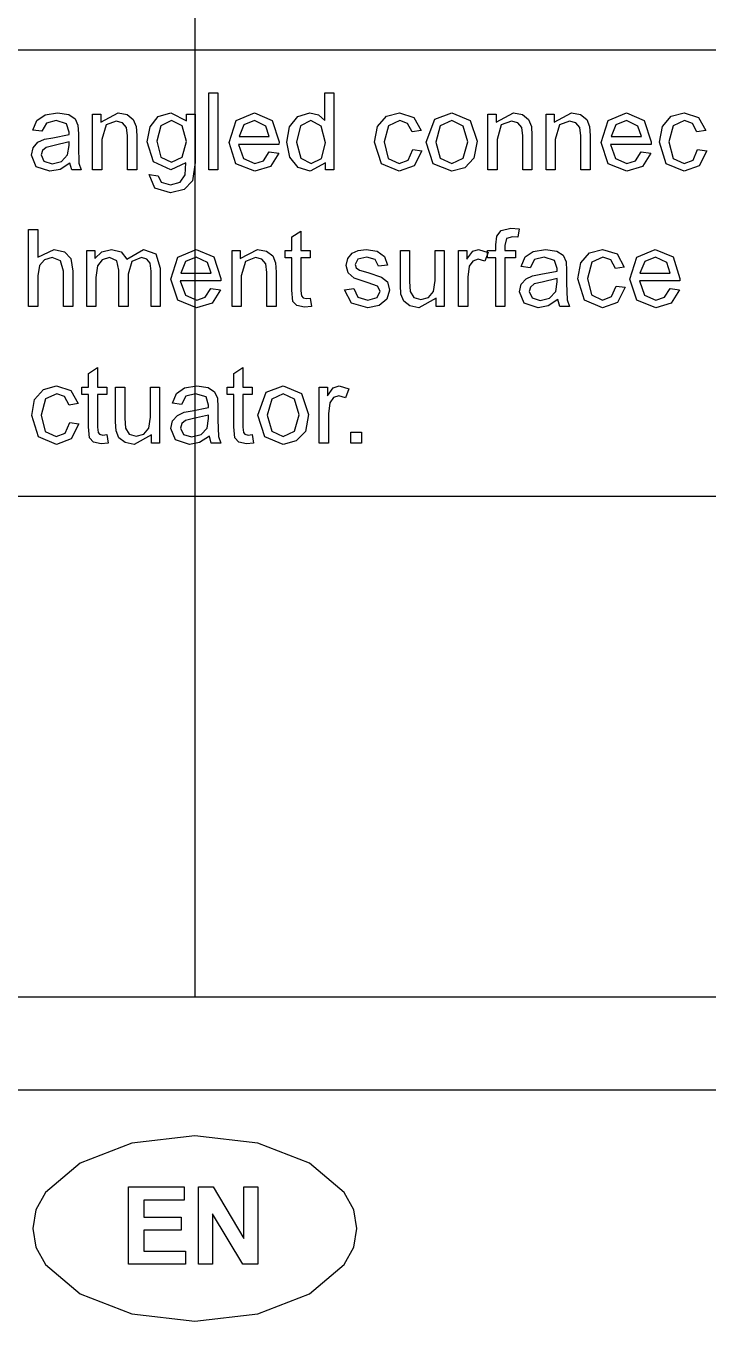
# Model space of a CAD drawing. Extents: x 22 to 299, y 7 to 289.
# Drawn here: x 107.58 to 125.44, y 6.94 to 40.84 of the extents above; entities that cross this region are included whole.
import ezdxf

# ---------------------------------------------------------------- set-up
doc = ezdxf.new("R2010")
doc.units = 0

msp = doc.modelspace()

# ---------------------------------------------------------------- linework, layer by layer
at = {"layer": '1'}
for p, q in [((100.332954, 40.216931), (177.332884, 40.216931)), ((177.332884, 28.522373), (100.332954, 28.522373)), ((21.999879, 15.430113), (201.999757, 15.430113))]:
    msp.add_line(p, q, dxfattribs=at)
at = {"layer": 'Layer 1'}
for p, q in [((112, 276.5), (112, 15.430556)), ((112.36265, 37.07), (112.36265, 39.090202)), ((112.36265, 39.090202), (112.603254, 39.090202)), ((112.603254, 39.090202), (112.603254, 37.07)), ((115.402752, 38.365354), (115.402752, 39.090202)), ((115.402752, 39.090202), (115.64202, 39.090202)), ((115.64202, 39.090202), (115.64202, 37.07)), ((107.761667, 38.11593), (107.867266, 38.366732)), ((107.867266, 38.366732), (108.0798, 38.514182)), ((108.0798, 38.514182), (108.401943, 38.566548)), ((108.367189, 38.36122), (108.115891, 38.299209)), ((108.641212, 38.27716), (108.367189, 38.36122)), ((108.401943, 38.566548), (108.697353, 38.52245)), ((108.697353, 38.52245), (108.864439, 38.410829)), ((108.864439, 38.410829), (108.939294, 38.242709)), ((109.323841, 37.07), (109.323841, 38.533475)), ((109.323841, 38.533475), (109.540386, 38.533475)), ((109.540386, 38.325391), (109.992188, 38.566548)), ((109.540386, 38.533475), (109.540386, 38.325391)), ((109.941394, 38.351574), (109.675392, 38.250977)), ((110.108481, 38.306099), (109.941394, 38.351574)), ((109.992188, 38.566548), (110.227446, 38.518316)), ((110.208733, 38.18621), (110.108481, 38.306099)), ((110.227446, 38.518316), (110.389186, 38.394293)), ((110.389186, 38.394293), (110.464042, 38.211014)), ((110.827205, 38.195856), (111.039739, 38.470085)), ((111.039739, 38.470085), (111.368566, 38.566548)), ((111.385943, 38.36122), (111.113258, 38.226173)), ((111.368566, 38.566548), (111.782941, 38.357086)), ((111.663975, 38.224795), (111.385943, 38.36122)), ((111.782941, 38.357086), (111.782941, 38.533475)), ((111.782941, 38.533475), (112.004832, 38.533475)), ((112.004832, 38.533475), (112.004832, 37.268437)), ((112.895531, 37.789335), (113.079995, 38.362598)), ((113.079995, 38.362598), (113.558531, 38.566548)), ((113.561205, 38.362598), (113.281835, 38.248221)), ((113.558531, 38.566548), (114.023701, 38.366733)), ((113.859287, 38.219283), (113.561205, 38.362598)), ((114.023701, 38.366733), (114.204155, 37.804494)), ((114.48177, 38.197234), (114.694304, 38.471463)), ((114.694304, 38.471463), (115.011101, 38.566548)), ((115.033824, 38.36122), (114.765149, 38.226173)), ((115.011101, 38.566548), (115.239675, 38.510048)), ((115.31052, 38.220661), (115.033824, 38.36122)), ((115.239675, 38.510048), (115.402752, 38.365354)), ((116.7836, 38.211014), (117.014848, 38.476975)), ((117.014848, 38.476975), (117.354368, 38.566548)), ((117.363725, 38.362598), (117.068316, 38.227551)), ((117.354368, 38.566548), (117.732653, 38.44528)), ((117.568239, 38.288184), (117.363725, 38.362598)), ((117.732653, 38.44528), (117.921126, 38.103527)), ((118.060143, 37.801737), (118.279361, 38.403939)), ((118.279361, 38.403939), (118.725817, 38.566548)), ((118.725817, 38.36122), (118.426397, 38.222039)), ((118.725817, 38.566548), (119.204353, 38.36811)), ((119.022563, 38.220661), (118.725817, 38.36122)), ((119.204353, 38.36811), (119.390154, 37.822408)), ((119.671779, 37.07), (119.671779, 38.533475)), ((119.671779, 38.533475), (119.888324, 38.533475)), ((119.888324, 38.325391), (120.340126, 38.566548)), ((119.888324, 38.533475), (119.888324, 38.325391)), ((120.289332, 38.351574), (120.02333, 38.250977)), ((120.456419, 38.306099), (120.289332, 38.351574)), ((120.340126, 38.566548), (120.575384, 38.518316)), ((120.55667, 38.18621), (120.456419, 38.306099)), ((120.575384, 38.518316), (120.737124, 38.394293)), ((120.737124, 38.394293), (120.811979, 38.211014)), ((121.193857, 37.07), (121.193857, 38.533475)), ((121.193857, 38.533475), (121.410401, 38.533475)), ((121.410401, 38.325391), (121.862204, 38.566548)), ((121.410401, 38.533475), (121.410401, 38.325391)), ((121.811409, 38.351574), (121.545407, 38.250977)), ((121.978496, 38.306099), (121.811409, 38.351574)), ((121.862204, 38.566548), (122.097462, 38.518316)), ((122.078748, 38.18621), (121.978496, 38.306099)), ((122.097462, 38.518316), (122.259202, 38.394293)), ((122.259202, 38.394293), (122.334057, 38.211014)), ((122.635732, 37.789335), (122.820196, 38.362598)), ((122.820196, 38.362598), (123.298733, 38.566548)), ((123.301406, 38.362598), (123.022037, 38.248221)), ((123.298733, 38.566548), (123.763902, 38.366733)), ((123.599489, 38.219283), (123.301406, 38.362598)), ((123.763902, 38.366733), (123.944356, 37.804494)), ((124.240685, 38.211014), (124.471933, 38.476975)), ((124.471933, 38.476975), (124.811454, 38.566548)), ((124.82081, 38.362598), (124.525401, 38.227551)), ((124.811454, 38.566548), (125.189738, 38.44528)), ((125.025325, 38.288184), (124.82081, 38.362598)), ((125.189738, 38.44528), (125.378212, 38.103527)), ((107.996925, 38.082857), (107.761667, 38.11593)), ((108.115891, 38.299209), (107.996925, 38.082857)), ((108.278964, 37.913358), (108.708043, 37.998797)), ((108.709383, 38.063564), (108.641212, 38.27716)), ((108.708043, 37.998797), (108.709383, 38.063564)), ((108.939294, 38.242709), (108.951324, 38.013955)), ((108.951324, 38.013955), (108.951324, 37.683226)), ((109.675392, 38.250977), (109.564446, 37.869261)), ((110.236803, 37.960212), (110.208733, 38.18621)), ((110.464042, 38.211014), (110.477408, 37.969858)), ((110.477408, 37.969858), (110.477408, 37.07)), ((110.753687, 37.810006), (110.827205, 38.195856)), ((111.113258, 38.226173), (111.000975, 37.82792)), ((111.780268, 37.819652), (111.663975, 38.224795)), ((113.281835, 38.248221), (113.157523, 37.942297)), ((113.950183, 37.942297), (113.859287, 38.219283)), ((114.410925, 37.800359), (114.48177, 38.197234)), ((114.765149, 38.226173), (114.658214, 37.800359)), ((115.422802, 37.779689), (115.31052, 38.220661)), ((116.707408, 37.796225), (116.7836, 38.211014)), ((117.068316, 38.227551), (116.954697, 37.803115)), ((117.687205, 38.06632), (117.568239, 38.288184)), ((117.921126, 38.103527), (117.687205, 38.06632)), ((118.426397, 38.222039), (118.307431, 37.801737)), ((119.142865, 37.810006), (119.022563, 38.220661)), ((120.02333, 38.250977), (119.912384, 37.869261)), ((120.584741, 37.960212), (120.55667, 38.18621)), ((120.811979, 38.211014), (120.825346, 37.969858)), ((120.825346, 37.969858), (120.825346, 37.07)), ((121.545407, 38.250977), (121.434461, 37.869261)), ((122.106818, 37.960212), (122.078748, 38.18621)), ((122.334057, 38.211014), (122.347423, 37.969858)), ((122.347423, 37.969858), (122.347423, 37.07)), ((123.022037, 38.248221), (122.897724, 37.942297)), ((123.690384, 37.942297), (123.599489, 38.219283)), ((124.164493, 37.796225), (124.240685, 38.211014)), ((124.525401, 38.227551), (124.411782, 37.803115)), ((125.14429, 38.06632), (125.025325, 38.288184)), ((125.378212, 38.103527), (125.14429, 38.06632)), ((107.720225, 37.45585), (107.76701, 37.651531)), ((107.76701, 37.651531), (107.891322, 37.794847)), ((107.891322, 37.794847), (108.065093, 37.876151)), ((108.105192, 37.661178), (108.010287, 37.579874)), ((108.065093, 37.876151), (108.278964, 37.913358)), ((108.315053, 37.710787), (108.105192, 37.661178)), ((108.708041, 37.804494), (108.315053, 37.710787)), ((108.669276, 37.465497), (108.70804, 37.713543)), ((108.70804, 37.713543), (108.708041, 37.804494)), ((108.951324, 37.683226), (108.966028, 37.24501)), ((109.564446, 37.869261), (109.564446, 37.07)), ((110.236803, 37.07), (110.236803, 37.960212)), ((110.91409, 37.28773), (110.753687, 37.810006)), ((111.000975, 37.82792), (111.111921, 37.407619)), ((111.000975, 37.82792), (111.000975, 37.82792)), ((111.667986, 37.406241), (111.780268, 37.819652)), ((113.077321, 37.233987), (112.895531, 37.789335)), ((114.202814, 37.738348), (113.144152, 37.738348)), ((113.144152, 37.738348), (113.276485, 37.369034)), ((113.157523, 37.942297), (113.950183, 37.942297)), ((113.157523, 37.942297), (113.157523, 37.942297)), ((114.204155, 37.804494), (114.202814, 37.738348)), ((114.488453, 37.402107), (114.410925, 37.800359)), ((114.658214, 37.800359), (114.773169, 37.380058)), ((114.658214, 37.800359), (114.658214, 37.800359)), ((115.311857, 37.373168), (115.422802, 37.779689)), ((116.883852, 37.232608), (116.707408, 37.796225)), ((116.954697, 37.803115), (117.064306, 37.374546)), ((118.24327, 37.233986), (118.060143, 37.801737)), ((118.060143, 37.801737), (118.060143, 37.801737)), ((118.307431, 37.801737), (118.426397, 37.380058)), ((118.307431, 37.801737), (118.307431, 37.801737)), ((119.0239, 37.381436), (119.142865, 37.810006)), ((119.390154, 37.822408), (119.307279, 37.377302)), ((119.912384, 37.869261), (119.912384, 37.07)), ((120.584741, 37.07), (120.584741, 37.960212)), ((121.434461, 37.869261), (121.434461, 37.07)), ((122.106818, 37.07), (122.106818, 37.960212)), ((122.817523, 37.233987), (122.635732, 37.789335)), ((123.943015, 37.738348), (122.884354, 37.738348)), ((122.884354, 37.738348), (123.016686, 37.369034)), ((122.897724, 37.942297), (123.690384, 37.942297)), ((122.897724, 37.942297), (122.897724, 37.942297)), ((123.944356, 37.804494), (123.943015, 37.738348)), ((124.340937, 37.232608), (124.164493, 37.796225)), ((124.411782, 37.803115), (124.521391, 37.374546)), ((107.845875, 37.15406), (107.720225, 37.45585)), ((108.010287, 37.579874), (107.976868, 37.46274)), ((107.976868, 37.46274), (108.04905, 37.297376)), ((108.04905, 37.297376), (108.262921, 37.23123)), ((108.262921, 37.23123), (108.510209, 37.293242)), ((108.510209, 37.293242), (108.669276, 37.465497)), ((111.111921, 37.407619), (111.389953, 37.275327)), ((111.389953, 37.275327), (111.667986, 37.406241)), ((113.276485, 37.369034), (113.573231, 37.240877)), ((113.573231, 37.240877), (113.799132, 37.312535)), ((113.799132, 37.312535), (113.947506, 37.541289)), ((113.947506, 37.541289), (113.947509, 37.541289)), ((113.947509, 37.541289), (114.196134, 37.509594)), ((114.196134, 37.509594), (113.978253, 37.160951)), ((114.709008, 37.13339), (114.488453, 37.402107)), ((114.773169, 37.380058), (115.044518, 37.240877)), ((115.044518, 37.240877), (115.311857, 37.373168)), ((117.064306, 37.374546), (117.350358, 37.240876)), ((117.350358, 37.240876), (117.586953, 37.330449)), ((117.586953, 37.330449), (117.707255, 37.606056)), ((117.707255, 37.606056), (117.94385, 37.574361)), ((117.707255, 37.606056), (117.707255, 37.606056)), ((117.94385, 37.574361), (117.744683, 37.178865)), ((118.426397, 37.380058), (118.725817, 37.240877)), ((118.725817, 37.240877), (119.0239, 37.381436)), ((119.307279, 37.377302), (119.06801, 37.1265)), ((123.016686, 37.369034), (123.313433, 37.240877)), ((123.313433, 37.240877), (123.539334, 37.312535)), ((123.539334, 37.312535), (123.687707, 37.541289)), ((123.687707, 37.541289), (123.687711, 37.541289)), ((123.687711, 37.541289), (123.936336, 37.509594)), ((123.936336, 37.509594), (123.718455, 37.160951)), ((124.521391, 37.374546), (124.807443, 37.240876)), ((124.807443, 37.240876), (125.044038, 37.330449)), ((125.044038, 37.330449), (125.164341, 37.606056)), ((125.164341, 37.606056), (125.400935, 37.574361)), ((125.164341, 37.606056), (125.164341, 37.606056)), ((125.400935, 37.574361), (125.201768, 37.178865)), ((108.205445, 37.036927), (107.845875, 37.15406)), ((108.470111, 37.085158), (108.205445, 37.036927)), ((108.728093, 37.250523), (108.470111, 37.085158)), ((108.776214, 37.07), (108.728093, 37.250523)), ((108.728093, 37.250523), (108.728093, 37.250523)), ((109.027512, 37.07), (108.776214, 37.07)), ((108.966028, 37.24501), (109.027512, 37.07)), ((109.564446, 37.07), (109.323841, 37.07)), ((110.477408, 37.07), (110.236803, 37.07)), ((111.367229, 37.07), (110.91409, 37.28773)), ((111.760218, 37.261547), (111.367229, 37.07)), ((111.742841, 36.943221), (111.760218, 37.261547)), ((112.004832, 37.268437), (111.936661, 36.784746)), ((112.603254, 37.07), (112.36265, 37.07)), ((113.571898, 37.036927), (113.077321, 37.233987)), ((113.978253, 37.160951), (113.571898, 37.036927)), ((115.021794, 37.036927), (114.709008, 37.13339)), ((115.418792, 37.254657), (115.021794, 37.036927)), ((115.418792, 37.07), (115.418792, 37.254657)), ((115.64202, 37.07), (115.418792, 37.07)), ((117.353032, 37.036927), (116.883852, 37.232608)), ((117.744683, 37.178865), (117.353032, 37.036927)), ((118.725817, 37.036927), (118.24327, 37.233986)), ((119.06801, 37.1265), (118.725817, 37.036927)), ((119.912384, 37.07), (119.671779, 37.07)), ((120.825346, 37.07), (120.584741, 37.07)), ((121.434461, 37.07), (121.193857, 37.07)), ((122.347423, 37.07), (122.106818, 37.07)), ((123.3121, 37.036927), (122.817523, 37.233987)), ((123.718455, 37.160951), (123.3121, 37.036927)), ((124.810117, 37.036927), (124.340937, 37.232608)), ((125.201768, 37.178865), (124.810117, 37.036927)), ((110.801808, 36.948733), (111.035729, 36.912904)), ((110.952854, 36.594577), (110.801808, 36.948733)), ((110.801808, 36.948733), (110.801808, 36.948733)), ((111.035729, 36.912904), (111.117268, 36.750296)), ((111.117268, 36.750296), (111.361883, 36.681394)), ((111.361883, 36.681394), (111.619865, 36.750296)), ((111.619865, 36.750296), (111.742841, 36.943221)), ((111.936661, 36.784746), (111.72279, 36.558748)), ((111.363219, 36.476066), (110.952854, 36.594577)), ((111.72279, 36.558748), (111.363219, 36.476066)), ((107.648461, 33.4963), (107.648461, 35.516502)), ((107.648461, 35.516502), (107.889066, 35.516502)), ((107.889066, 35.516502), (107.889066, 34.791654)), ((114.539182, 35.322199), (114.77845, 35.471026)), ((114.539182, 34.959775), (114.539182, 35.322199)), ((114.77845, 35.471026), (114.77845, 34.959775)), ((119.877084, 35.115493), (119.90248, 35.334601)), ((119.90248, 35.334601), (120.024119, 35.490319)), ((120.024119, 35.490319), (120.270071, 35.550953)), ((120.161799, 35.275345), (120.116351, 35.094823)), ((120.316855, 35.323577), (120.161799, 35.275345)), ((120.270071, 35.550953), (120.494635, 35.526148)), ((120.458545, 35.309796), (120.316855, 35.323577)), ((120.494635, 35.526148), (120.458545, 35.309796)), ((107.889066, 34.791654), (108.314135, 34.992848)), ((108.314135, 34.992848), (108.588157, 34.92808)), ((108.588157, 34.92808), (108.753907, 34.751691)), ((109.170539, 33.4963), (109.170539, 34.959775)), ((109.170539, 34.959775), (109.385747, 34.959775)), ((109.385747, 34.959775), (109.385747, 34.754447)), ((109.385747, 34.754447), (109.563527, 34.926702)), ((109.563527, 34.926702), (109.816162, 34.992848)), ((109.816162, 34.992848), (110.074144, 34.925324)), ((110.074144, 34.925324), (110.21717, 34.736533)), ((110.21717, 34.736533), (110.655606, 34.992848)), ((110.655606, 34.992848), (110.980423, 34.871581)), ((111.555179, 34.788898), (112.033716, 34.992848)), ((112.033716, 34.992848), (112.498885, 34.793033)), ((112.972995, 33.4963), (112.972995, 34.959775)), ((112.972995, 34.959775), (113.189539, 34.959775)), ((113.189539, 34.751691), (113.641342, 34.992848)), ((113.189539, 34.959775), (113.189539, 34.751691)), ((113.641342, 34.992848), (113.8766, 34.944616)), ((113.8766, 34.944616), (114.03834, 34.820593)), ((114.362738, 34.76685), (114.362738, 34.959775)), ((114.362738, 34.959775), (114.539182, 34.959775)), ((114.77845, 34.959775), (115.020392, 34.959775)), ((115.020392, 34.959775), (115.020392, 34.76685)), ((116.122749, 34.890873), (116.275132, 34.962531)), ((116.275132, 34.962531), (116.483657, 34.992848)), ((116.483657, 34.992848), (116.776393, 34.943238)), ((116.776393, 34.943238), (116.96353, 34.808191)), ((117.380578, 34.053027), (117.380578, 34.959775)), ((117.380578, 34.959775), (117.621182, 34.959775)), ((117.621182, 34.959775), (117.621182, 34.148111)), ((118.290866, 34.175672), (118.290866, 34.959775)), ((118.290866, 34.959775), (118.531471, 34.959775)), ((118.531471, 34.959775), (118.531471, 33.4963)), ((118.905328, 33.4963), (118.905328, 34.959775)), ((118.905328, 34.959775), (119.121873, 34.959775)), ((119.121873, 34.959775), (119.121873, 34.737911)), ((119.121873, 34.737911), (119.274256, 34.943238)), ((119.274256, 34.943238), (119.429312, 34.992848)), ((119.429312, 34.992848), (119.676601, 34.912922)), ((119.664549, 34.76685), (119.664549, 34.959775)), ((119.664549, 34.959775), (119.877084, 34.959775)), ((119.877084, 34.959775), (119.877084, 35.115493)), ((120.116351, 35.094823), (120.116351, 34.959775)), ((120.116351, 34.959775), (120.393047, 34.959775)), ((120.393047, 34.959775), (120.393047, 34.76685)), ((120.646146, 34.793032), (120.858681, 34.940482)), ((120.858681, 34.940482), (121.180824, 34.992848)), ((121.180824, 34.992848), (121.476233, 34.94875)), ((121.476233, 34.94875), (121.64332, 34.837129)), ((122.336642, 34.903275), (122.676162, 34.992848)), ((122.676162, 34.992848), (123.054447, 34.87158)), ((123.575758, 34.788898), (124.054294, 34.992848)), ((124.054294, 34.992848), (124.519464, 34.793033)), ((108.062837, 34.721375), (107.929167, 34.567034)), ((108.264677, 34.779252), (108.062837, 34.721375)), ((108.485232, 34.693814), (108.264677, 34.779252)), ((108.564097, 34.423719), (108.485232, 34.693814)), ((108.753907, 34.751691), (108.804702, 34.423719)), ((109.574222, 34.722753), (109.449909, 34.561522)), ((109.762695, 34.777874), (109.574222, 34.722753)), ((109.955179, 34.695192), (109.762695, 34.777874)), ((110.013994, 34.447145), (109.955179, 34.695192)), ((110.353514, 34.674521), (110.254599, 34.346549)), ((110.602139, 34.777874), (110.353514, 34.674521)), ((110.746502, 34.737911), (110.602139, 34.777874)), ((110.830714, 34.631802), (110.746502, 34.737911)), ((110.854773, 34.418206), (110.830714, 34.631802)), ((110.980423, 34.871581), (111.094042, 34.500889)), ((111.370715, 34.215635), (111.555179, 34.788898)), ((111.75702, 34.674521), (111.632708, 34.368597)), ((112.036389, 34.788898), (111.75702, 34.674521)), ((112.334472, 34.645583), (112.036389, 34.788898)), ((112.425367, 34.368597), (112.334472, 34.645583)), ((112.498885, 34.793033), (112.679339, 34.230794)), ((113.324545, 34.677277), (113.2136, 34.295561)), ((113.590547, 34.777874), (113.324545, 34.677277)), ((113.757634, 34.732399), (113.590547, 34.777874)), ((113.857886, 34.61251), (113.757634, 34.732399)), ((113.885957, 34.386512), (113.857886, 34.61251)), ((114.03834, 34.820593), (114.113195, 34.637314)), ((114.113195, 34.637314), (114.126562, 34.396158)), ((114.539182, 34.76685), (114.362738, 34.76685)), ((114.539182, 33.924869), (114.539182, 34.76685)), ((115.020392, 34.76685), (114.77845, 34.76685)), ((114.77845, 34.76685), (114.77845, 33.911089)), ((115.961009, 34.571169), (116.003783, 34.751691)), ((116.003783, 34.751691), (116.122749, 34.890873)), ((116.264439, 34.732399), (116.193594, 34.600107)), ((116.193594, 34.600107), (116.223002, 34.513291)), ((116.501034, 34.788898), (116.264439, 34.732399)), ((116.717578, 34.725508), (116.501034, 34.788898)), ((116.811147, 34.54912), (116.717578, 34.725508)), ((117.046405, 34.582193), (116.811147, 34.54912)), ((116.96353, 34.808191), (117.046405, 34.582193)), ((119.275593, 34.686924), (119.186034, 34.551876)), ((119.417282, 34.736533), (119.275593, 34.686924)), ((119.593726, 34.68279), (119.417282, 34.736533)), ((119.676601, 34.912922), (119.593726, 34.68279)), ((119.877084, 34.76685), (119.664549, 34.76685)), ((119.877084, 33.4963), (119.877084, 34.76685)), ((120.393047, 34.76685), (120.116352, 34.76685)), ((120.116352, 34.76685), (120.116352, 33.4963)), ((120.540548, 34.54223), (120.646146, 34.793032)), ((120.894772, 34.725509), (120.775806, 34.509157)), ((121.14607, 34.78752), (120.894772, 34.725509)), ((121.420092, 34.70346), (121.14607, 34.78752)), ((121.488264, 34.489864), (121.420092, 34.70346)), ((121.64332, 34.837129), (121.718175, 34.669009)), ((121.718175, 34.669009), (121.730205, 34.440255)), ((122.029202, 34.222525), (122.105394, 34.637314)), ((122.105394, 34.637314), (122.336642, 34.903275)), ((122.39011, 34.653851), (122.276491, 34.229415)), ((122.685519, 34.788898), (122.39011, 34.653851)), ((122.890034, 34.714484), (122.685519, 34.788898)), ((123.008999, 34.49262), (122.890034, 34.714484)), ((123.054447, 34.87158), (123.242921, 34.529827)), ((123.391294, 34.215635), (123.575758, 34.788898)), ((123.777599, 34.674521), (123.653286, 34.368597)), ((124.056968, 34.788898), (123.777599, 34.674521)), ((124.35505, 34.645583), (124.056968, 34.788898)), ((124.445946, 34.368597), (124.35505, 34.645583)), ((124.519464, 34.793033), (124.699917, 34.230794)), ((107.929167, 34.567034), (107.889066, 34.296939)), ((107.889066, 34.296939), (107.889066, 33.4963)), ((108.564097, 33.4963), (108.564097, 34.423719)), ((108.804702, 34.423719), (108.804702, 33.4963)), ((109.449909, 34.561522), (109.411145, 34.255598)), ((109.411145, 34.255598), (109.411145, 33.4963)), ((110.013994, 33.4963), (110.013994, 34.447145)), ((110.254599, 34.346549), (110.254599, 33.4963)), ((110.854773, 33.4963), (110.854773, 34.418206)), ((111.094042, 34.500889), (111.094042, 33.4963)), ((111.632708, 34.368597), (112.425367, 34.368597)), ((111.632708, 34.368597), (111.632708, 34.368597)), ((113.2136, 34.295561), (113.2136, 33.4963)), ((113.885957, 33.4963), (113.885957, 34.386512)), ((114.126562, 34.396158), (114.126562, 33.4963)), ((116.01314, 34.374109), (115.961009, 34.571169)), ((116.168197, 34.234928), (116.01314, 34.374109)), ((116.223002, 34.513291), (116.315233, 34.447145)), ((116.315233, 34.447145), (116.527768, 34.383755)), ((116.527768, 34.383755), (116.883328, 34.268)), ((116.883328, 34.268), (117.042395, 34.138465)), ((119.186034, 34.551876), (119.145933, 34.262488)), ((119.145933, 34.262488), (119.145933, 33.4963)), ((120.775806, 34.509157), (120.540548, 34.54223)), ((120.670203, 34.221147), (120.843973, 34.302451)), ((120.843973, 34.302451), (121.057844, 34.339658)), ((121.057844, 34.339658), (121.486923, 34.425097)), ((121.486923, 34.425097), (121.488264, 34.489864)), ((121.730205, 34.440255), (121.730205, 34.109526)), ((123.242921, 34.529827), (123.008999, 34.49262)), ((123.653286, 34.368597), (124.445946, 34.368597)), ((123.653286, 34.368597), (123.653286, 34.368597)), ((111.552506, 33.660287), (111.370715, 34.215635)), ((112.677999, 34.164648), (111.619337, 34.164648)), ((111.619337, 34.164648), (111.751669, 33.795334)), ((112.274317, 33.738835), (112.42269, 33.967589)), ((112.42269, 33.967589), (112.422694, 33.967589)), ((112.422694, 33.967589), (112.671319, 33.935894)), ((112.671319, 33.935894), (112.453438, 33.587251)), ((112.679339, 34.230794), (112.677999, 34.164648)), ((114.568589, 33.631348), (114.539182, 33.924869)), ((114.77845, 33.911089), (114.79048, 33.774663)), ((115.920908, 33.933138), (116.15884, 33.971723)), ((115.920908, 33.933137), (115.920908, 33.933138)), ((116.105372, 33.581738), (115.920908, 33.933137)), ((116.15884, 33.971723), (116.269786, 33.745725)), ((116.535788, 34.116416), (116.168197, 34.234928)), ((116.78174, 34.032356), (116.535788, 34.116416)), ((116.772383, 33.736078), (116.852584, 33.900065)), ((116.852584, 33.900065), (116.78174, 34.032356)), ((117.099873, 33.926247), (117.029028, 33.691981)), ((117.042395, 34.138465), (117.099873, 33.926247)), ((117.395281, 33.821517), (117.380578, 34.053027)), ((117.621182, 34.148111), (117.635886, 33.886284)), ((118.250765, 33.88904), (118.290866, 34.175672)), ((120.499106, 33.88215), (120.54589, 34.077831)), ((120.54589, 34.077831), (120.670203, 34.221147)), ((120.789167, 34.006174), (120.755749, 33.88904)), ((120.884073, 34.087478), (120.789167, 34.006174)), ((121.093934, 34.137087), (120.884073, 34.087478)), ((121.486922, 34.230794), (121.093934, 34.137087)), ((121.448156, 33.891797), (121.48692, 34.139843)), ((121.48692, 34.139843), (121.486922, 34.230794)), ((121.730205, 34.109526), (121.744908, 33.67131)), ((122.205646, 33.658908), (122.029202, 34.222525)), ((122.276491, 34.229415), (122.3861, 33.800846)), ((122.908747, 33.756749), (123.02905, 34.032356)), ((123.02905, 34.032356), (123.265644, 34.000661)), ((123.02905, 34.032356), (123.02905, 34.032356)), ((123.265644, 34.000661), (123.066477, 33.605165)), ((123.573085, 33.660287), (123.391294, 34.215635)), ((124.698577, 34.164648), (123.639915, 34.164648)), ((123.639915, 34.164648), (123.772248, 33.795334)), ((124.294895, 33.738835), (124.443268, 33.967589)), ((124.443268, 33.967589), (124.443272, 33.967589)), ((124.443272, 33.967589), (124.691897, 33.935894)), ((124.691897, 33.935894), (124.474016, 33.587251)), ((124.699917, 34.230794), (124.698577, 34.164648)), ((112.047083, 33.463227), (111.552506, 33.660287)), ((111.751669, 33.795334), (112.048416, 33.667177)), ((112.453438, 33.587251), (112.047083, 33.463227)), ((112.048416, 33.667177), (112.274317, 33.738835)), ((114.670178, 33.519727), (114.568589, 33.631348)), ((114.79048, 33.774663), (114.831917, 33.726432)), ((114.831917, 33.726432), (114.914792, 33.708518)), ((114.914792, 33.708518), (115.020391, 33.718164)), ((115.020391, 33.718164), (115.020394, 33.718164)), ((115.020394, 33.718164), (115.055146, 33.499056)), ((116.527768, 33.463227), (116.105372, 33.581738)), ((116.269786, 33.745725), (116.526431, 33.667177)), ((116.526431, 33.667177), (116.772383, 33.736078)), ((117.029028, 33.691981), (116.827187, 33.522482)), ((117.468799, 33.63686), (117.395281, 33.821517)), ((117.630539, 33.512836), (117.468799, 33.63686)), ((117.635886, 33.886284), (117.732128, 33.731944)), ((117.732128, 33.731944), (117.913918, 33.676823)), ((118.316263, 33.711274), (117.865798, 33.463227)), ((117.913918, 33.676823), (118.117096, 33.733322)), ((118.117096, 33.733322), (118.250765, 33.88904)), ((118.316263, 33.4963), (118.316263, 33.711274)), ((120.624755, 33.58036), (120.499106, 33.88215)), ((120.984326, 33.463227), (120.624755, 33.58036)), ((120.755749, 33.88904), (120.82793, 33.723676)), ((120.82793, 33.723676), (121.041801, 33.65753)), ((121.041801, 33.65753), (121.28909, 33.719542)), ((121.506973, 33.676823), (121.248991, 33.511458)), ((121.28909, 33.719542), (121.448156, 33.891797)), ((121.555094, 33.4963), (121.506973, 33.676823)), ((121.506973, 33.676823), (121.506973, 33.676823)), ((121.744908, 33.67131), (121.806393, 33.4963)), ((122.674826, 33.463227), (122.205646, 33.658908)), ((122.3861, 33.800846), (122.672152, 33.667176)), ((122.672152, 33.667176), (122.908747, 33.756749)), ((123.066477, 33.605165), (122.674826, 33.463227)), ((124.067661, 33.463227), (123.573085, 33.660287)), ((123.772248, 33.795334), (124.068994, 33.667177)), ((124.474016, 33.587251), (124.067661, 33.463227)), ((124.068994, 33.667177), (124.294895, 33.738835)), ((107.889066, 33.4963), (107.648461, 33.4963)), ((108.804702, 33.4963), (108.564097, 33.4963)), ((109.411145, 33.4963), (109.170539, 33.4963)), ((110.254599, 33.4963), (110.013994, 33.4963)), ((111.094042, 33.4963), (110.854773, 33.4963)), ((113.2136, 33.4963), (112.972995, 33.4963)), ((114.126562, 33.4963), (113.885957, 33.4963)), ((114.873356, 33.477007), (114.670178, 33.519727)), ((115.055146, 33.499056), (114.873356, 33.477007)), ((116.827187, 33.522482), (116.527768, 33.463227)), ((117.865798, 33.463227), (117.630539, 33.512836)), ((118.531471, 33.4963), (118.316263, 33.4963)), ((119.145933, 33.4963), (118.905328, 33.4963)), ((120.116352, 33.4963), (119.877084, 33.4963)), ((121.248991, 33.511458), (120.984326, 33.463227)), ((121.806393, 33.4963), (121.555094, 33.4963)), ((109.21465, 31.747599), (109.453918, 31.896426)), ((109.453918, 31.896426), (109.453918, 31.385175)), ((113.01984, 31.747599), (113.259109, 31.896426)), ((113.259109, 31.896426), (113.259109, 31.385175)), ((109.21465, 31.385175), (109.21465, 31.747599)), ((113.01984, 31.385175), (113.01984, 31.747599)), ((107.804436, 31.062714), (108.035684, 31.328675)), ((108.035684, 31.328675), (108.375204, 31.418248)), ((108.384561, 31.214298), (108.089152, 31.079251)), ((108.375204, 31.418248), (108.753489, 31.29698)), ((108.589075, 31.139884), (108.384561, 31.214298)), ((108.753489, 31.29698), (108.941963, 30.955227)), ((109.038206, 31.19225), (109.038206, 31.385175)), ((109.038206, 31.385175), (109.21465, 31.385175)), ((109.21465, 31.19225), (109.038206, 31.19225)), ((109.21465, 30.350269), (109.21465, 31.19225)), ((109.453918, 31.385175), (109.69586, 31.385175)), ((109.69586, 31.19225), (109.453918, 31.19225)), ((109.453918, 31.19225), (109.453918, 30.336489)), ((109.69586, 31.385175), (109.69586, 31.19225)), ((109.926231, 30.478427), (109.926231, 31.385175)), ((109.926231, 31.385175), (110.166836, 31.385175)), ((110.166836, 31.385175), (110.166836, 30.573511)), ((110.83652, 30.601072), (110.83652, 31.385175)), ((110.83652, 31.385175), (111.077125, 31.385175)), ((111.077125, 31.385175), (111.077125, 29.9217)), ((111.413558, 30.96763), (111.519157, 31.218432)), ((111.519157, 31.218432), (111.731691, 31.365882)), ((111.731691, 31.365882), (112.053835, 31.418248)), ((112.019081, 31.21292), (111.767782, 31.150909)), ((112.293103, 31.12886), (112.019081, 31.21292)), ((112.053835, 31.418248), (112.349244, 31.37415)), ((112.349244, 31.37415), (112.516331, 31.262529)), ((112.516331, 31.262529), (112.591186, 31.094409)), ((112.843397, 31.19225), (112.843397, 31.385175)), ((112.843397, 31.385175), (113.01984, 31.385175)), ((113.01984, 31.19225), (112.843397, 31.19225)), ((113.01984, 30.350269), (113.01984, 31.19225)), ((113.259109, 31.385175), (113.50105, 31.385175)), ((113.50105, 31.19225), (113.259109, 31.19225)), ((113.259109, 31.19225), (113.259109, 30.336489)), ((113.50105, 31.385175), (113.50105, 31.19225)), ((113.647212, 30.653437), (113.866429, 31.255639)), ((113.866429, 31.255639), (114.312885, 31.418248)), ((114.312885, 31.21292), (114.013466, 31.073739)), ((114.312885, 31.418248), (114.791422, 31.21981)), ((114.609631, 31.072361), (114.312885, 31.21292)), ((114.791422, 31.21981), (114.977222, 30.674108)), ((115.256176, 29.9217), (115.256176, 31.385175)), ((115.256176, 31.385175), (115.47272, 31.385175)), ((115.47272, 31.385175), (115.47272, 31.163311)), ((115.47272, 31.163311), (115.625103, 31.368638)), ((115.625103, 31.368638), (115.780159, 31.418248)), ((115.780159, 31.418248), (116.027448, 31.338322)), ((116.027448, 31.338322), (115.944573, 31.10819)), ((107.728244, 30.647925), (107.804436, 31.062714)), ((108.089152, 31.079251), (107.975532, 30.654815)), ((108.708041, 30.91802), (108.589075, 31.139884)), ((108.941963, 30.955227), (108.708041, 30.91802)), ((111.648816, 30.934557), (111.413558, 30.96763)), ((111.767782, 31.150909), (111.648816, 30.934557)), ((111.930855, 30.765058), (112.359934, 30.850497)), ((112.361274, 30.915264), (112.293103, 31.12886)), ((112.359934, 30.850497), (112.361274, 30.915264)), ((112.591186, 31.094409), (112.603215, 30.865655)), ((112.603215, 30.865655), (112.603215, 30.534926)), ((114.013466, 31.073739), (113.8945, 30.653437)), ((114.729934, 30.661706), (114.609631, 31.072361)), ((115.536881, 30.977276), (115.49678, 30.687888)), ((115.62644, 31.112324), (115.536881, 30.977276)), ((115.768129, 31.161933), (115.62644, 31.112324)), ((115.944573, 31.10819), (115.768129, 31.161933)), ((107.904688, 30.084308), (107.728244, 30.647925)), ((107.975532, 30.654815), (108.085141, 30.226246)), ((110.166836, 30.573511), (110.181539, 30.311684)), ((110.796419, 30.31444), (110.83652, 30.601072)), ((111.418901, 30.503231), (111.543214, 30.646547)), ((111.543214, 30.646547), (111.716984, 30.727851)), ((111.757083, 30.512878), (111.662178, 30.431574)), ((111.716984, 30.727851), (111.930855, 30.765058)), ((111.966944, 30.562487), (111.757083, 30.512878)), ((112.359933, 30.656194), (111.966944, 30.562487)), ((112.321167, 30.317197), (112.359931, 30.565243)), ((112.359931, 30.565243), (112.359933, 30.656194)), ((112.603215, 30.534926), (112.617919, 30.09671)), ((113.830338, 30.085686), (113.647212, 30.653437)), ((113.647212, 30.653437), (113.647212, 30.653437)), ((113.8945, 30.653437), (114.013466, 30.231758)), ((113.8945, 30.653437), (113.8945, 30.653437)), ((114.610968, 30.233136), (114.729934, 30.661706)), ((114.977222, 30.674108), (114.894347, 30.229002)), ((115.49678, 30.687888), (115.49678, 29.9217)), ((108.085141, 30.226246), (108.371194, 30.092576)), ((108.371194, 30.092576), (108.607789, 30.182149)), ((108.607789, 30.182149), (108.728092, 30.457756)), ((108.728092, 30.457756), (108.964686, 30.426061)), ((108.728092, 30.457756), (108.728092, 30.457756)), ((108.964686, 30.426061), (108.765519, 30.030565)), ((109.244057, 30.056748), (109.21465, 30.350269)), ((109.453918, 30.336489), (109.465948, 30.200063)), ((109.465948, 30.200063), (109.507385, 30.151832)), ((109.940935, 30.246917), (109.926231, 30.478427)), ((110.014453, 30.06226), (109.940935, 30.246917)), ((110.181539, 30.311684), (110.277781, 30.157344)), ((110.662749, 30.158722), (110.796419, 30.31444)), ((111.372117, 30.30755), (111.418901, 30.503231)), ((111.497766, 30.00576), (111.372117, 30.30755)), ((111.662178, 30.431574), (111.628759, 30.31444)), ((111.628759, 30.31444), (111.700941, 30.149076)), ((112.1621, 30.144942), (112.321167, 30.317197)), ((113.049248, 30.056748), (113.01984, 30.350269)), ((113.259109, 30.336489), (113.271138, 30.200063)), ((113.271138, 30.200063), (113.312576, 30.151832)), ((114.013466, 30.231758), (114.312885, 30.092577)), ((114.312885, 30.092577), (114.610968, 30.233136)), ((114.894347, 30.229002), (114.655079, 29.9782)), ((116.087785, 29.9217), (116.087785, 30.204198)), ((116.087785, 30.204198), (116.361807, 30.204198)), ((116.361807, 30.204198), (116.361807, 29.9217)), ((108.373867, 29.888627), (107.904688, 30.084308)), ((108.765519, 30.030565), (108.373867, 29.888627)), ((109.345646, 29.945127), (109.244057, 30.056748)), ((109.548823, 29.902407), (109.345646, 29.945127)), ((109.507385, 30.151832), (109.590261, 30.133918)), ((109.730614, 29.924456), (109.548823, 29.902407)), ((109.590261, 30.133918), (109.695859, 30.143564)), ((109.695858, 30.143564), (109.730614, 29.924456)), ((109.695859, 30.143564), (109.695858, 30.143564)), ((110.176193, 29.938236), (110.014453, 30.06226)), ((110.411451, 29.888627), (110.176193, 29.938236)), ((110.277781, 30.157344), (110.459572, 30.102223)), ((110.861917, 30.136674), (110.411451, 29.888627)), ((110.459572, 30.102223), (110.662749, 30.158722)), ((110.861917, 29.9217), (110.861917, 30.136674)), ((111.077125, 29.9217), (110.861917, 29.9217)), ((111.857337, 29.888627), (111.497766, 30.00576)), ((111.700941, 30.149076), (111.914812, 30.08293)), ((112.122002, 29.936858), (111.857337, 29.888627)), ((111.914812, 30.08293), (112.1621, 30.144942)), ((112.379984, 30.102223), (112.122002, 29.936858)), ((112.428105, 29.9217), (112.379984, 30.102223)), ((112.379984, 30.102223), (112.379984, 30.102223)), ((112.679404, 29.9217), (112.428105, 29.9217)), ((112.617919, 30.09671), (112.679404, 29.9217)), ((113.150836, 29.945127), (113.049248, 30.056748)), ((113.354014, 29.902407), (113.150836, 29.945127)), ((113.312576, 30.151832), (113.395451, 30.133918)), ((113.535804, 29.924456), (113.354014, 29.902407)), ((113.395451, 30.133918), (113.50105, 30.143564)), ((113.50105, 30.143564), (113.501052, 30.143564)), ((113.501052, 30.143564), (113.535804, 29.924456)), ((114.312885, 29.888627), (113.830338, 30.085686)), ((114.655079, 29.9782), (114.312885, 29.888627)), ((115.49678, 29.9217), (115.256176, 29.9217)), ((116.361807, 29.9217), (116.087785, 29.9217)), ((22, 12.999), (201.999878, 12.999)), ((110.347559, 11.598009), (108.998132, 11.07876)), ((112, 11.788415), (110.347559, 11.598009)), ((113.652441, 11.598009), (112, 11.788415)), ((115.001868, 11.07876), (113.652441, 11.598009)), ((108.998132, 11.07876), (108.088309, 10.30862)), ((115.911691, 10.30862), (115.001868, 11.07876)), ((108.088309, 10.30862), (107.840934, 9.853826)), ((110.265167, 8.43227), (110.265167, 10.452472)), ((110.265167, 10.452472), (111.718154, 10.452472)), ((111.718154, 10.452472), (111.718154, 10.110719)), ((112.095123, 8.43227), (112.095123, 10.452472)), ((112.095123, 10.452472), (112.480091, 10.452472)), ((112.480091, 10.452472), (113.282107, 9.103374)), ((113.282107, 9.103374), (113.282107, 10.452472)), ((113.282107, 10.452472), (113.649698, 10.452472)), ((113.649698, 10.452472), (113.649698, 8.43227)), ((116.159066, 9.853826), (115.911691, 10.30862)), ((107.840934, 9.853826), (107.754682, 9.365542)), ((111.718154, 10.110719), (110.660829, 10.110719)), ((110.660829, 10.110719), (110.660829, 9.662857)), ((116.245318, 9.365542), (116.159066, 9.853826)), ((110.660829, 9.662857), (111.644636, 9.662857)), ((111.644636, 9.662857), (111.644636, 9.322482)), ((113.2527, 8.43227), (112.462714, 9.749673)), ((112.462714, 9.749673), (112.462714, 8.43227)), ((107.754682, 9.365542), (107.840934, 8.877258)), ((111.644636, 9.322482), (110.660829, 9.322482)), ((110.660829, 9.322482), (110.660829, 8.772645)), ((116.159066, 8.877258), (116.245318, 9.365542)), ((107.840934, 8.877258), (108.088309, 8.422465)), ((115.911691, 8.422465), (116.159066, 8.877258)), ((110.660829, 8.772645), (111.755581, 8.772645)), ((111.755581, 8.772645), (111.755581, 8.43227)), ((108.088309, 8.422465), (108.998132, 7.652325)), ((111.755581, 8.43227), (110.265167, 8.43227)), ((112.462714, 8.43227), (112.095123, 8.43227)), ((113.649698, 8.43227), (113.2527, 8.43227)), ((115.001868, 7.652325), (115.911691, 8.422465)), ((108.998132, 7.652325), (110.347559, 7.133076)), ((113.652441, 7.133076), (115.001868, 7.652325)), ((110.347559, 7.133076), (112, 6.94267)), ((112, 6.94267), (113.652441, 7.133076)), ((112, 6.94267), (112, 6.94267))]:
    msp.add_line(p, q, dxfattribs=at)

doc.saveas('drawing.dxf')
